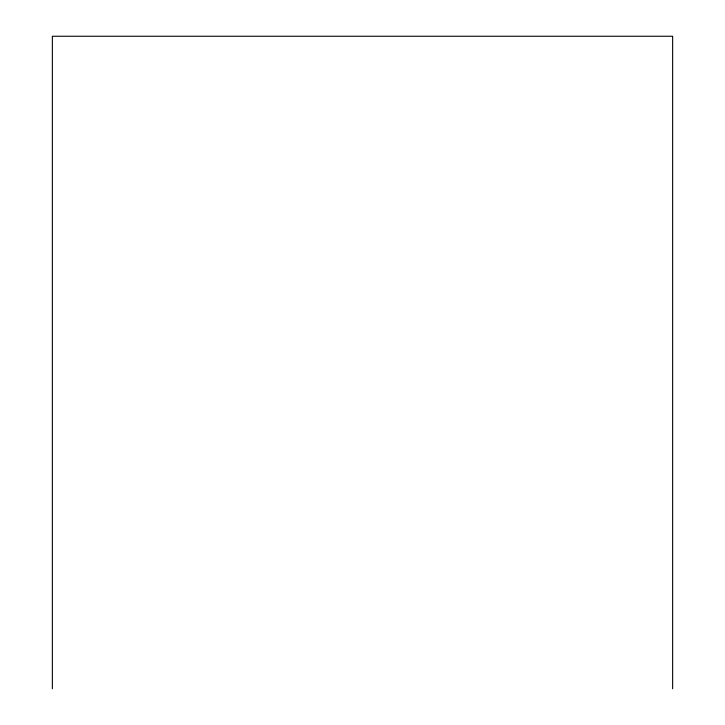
<?xml version="1.0" encoding="UTF-8"?>
<svg xmlns="http://www.w3.org/2000/svg" width="725" height="725" viewBox="0 0 725 725"><rect width="100%" height="100%" fill="white"/><g stroke="black" fill="none" stroke-linecap="round" stroke-linejoin="round"><path stroke-width="1.09" d="M672.637 688.75L672.637 36.25L52.363 36.25L52.363 688.75"/></g></svg>
